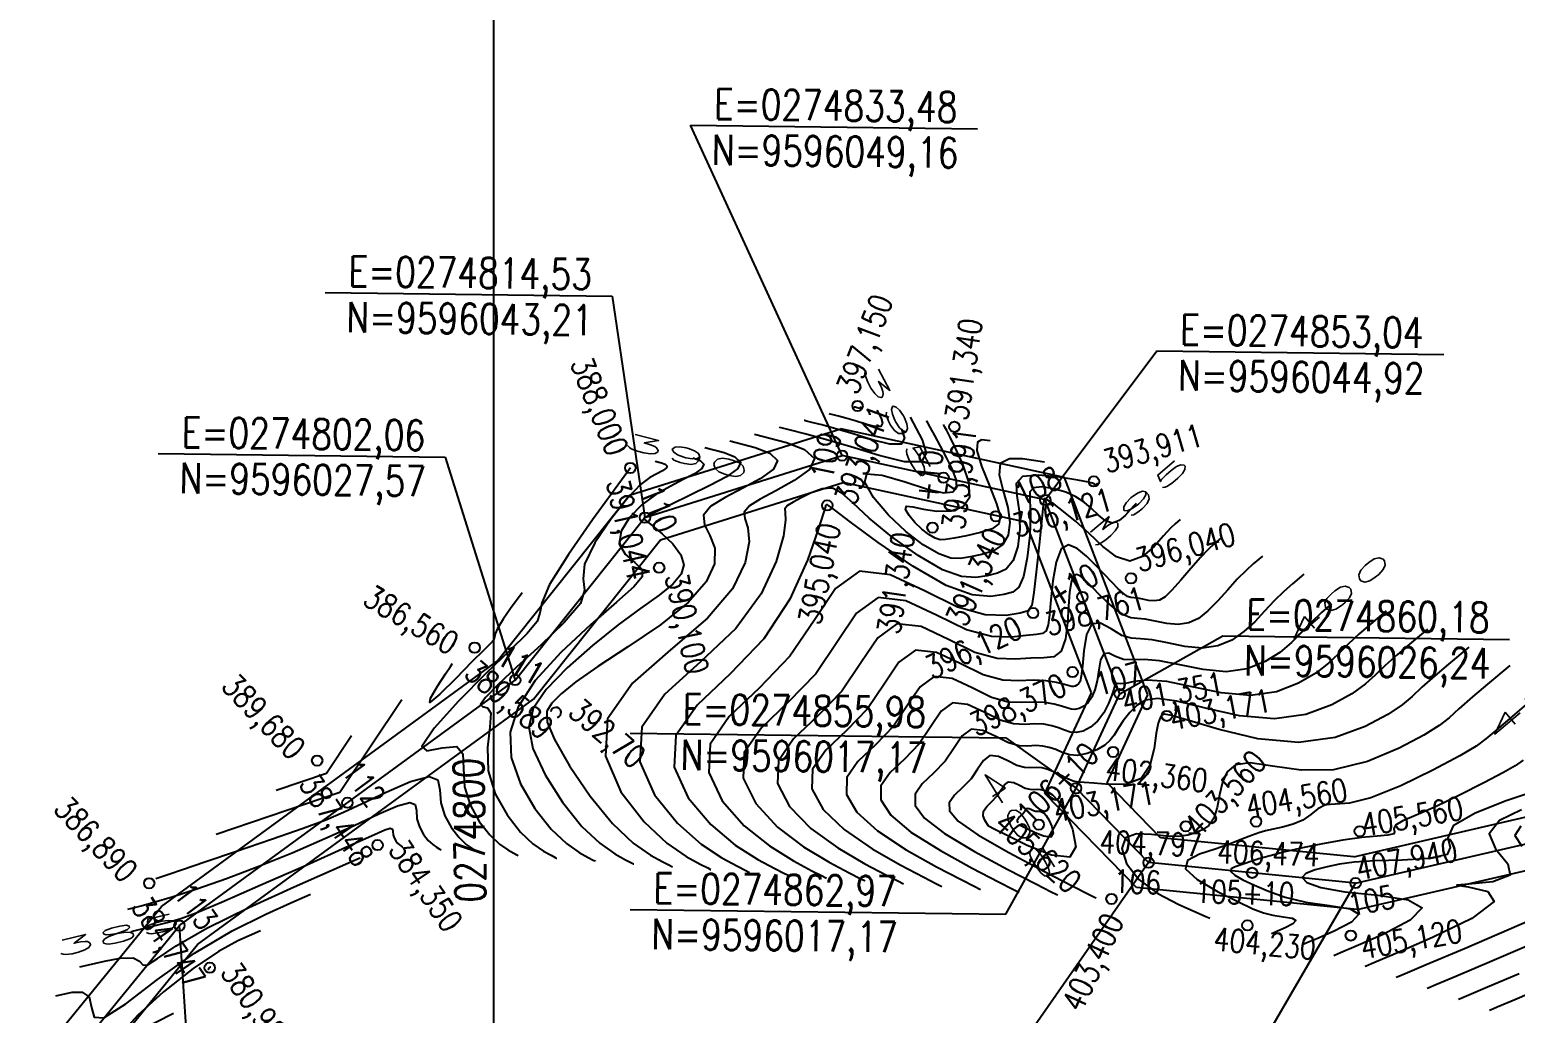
# Model space of a CAD drawing. Header units: millimetres. Extents: x 276147 to 291056, y 9594849 to 9609891.
# Drawn here: x 283040.5 to 283183.3, y 9607188.5 to 9607283.1 of the extents above; entities that cross this region are included whole.
import ezdxf
from ezdxf.enums import TextEntityAlignment as Align

# ---------------------------------------------------------------- set-up
doc = ezdxf.new("R2010")
doc.units = ezdxf.units.MM
doc.header["$LTSCALE"] = 10
doc.linetypes.add('CONTINUO', pattern=[0])
for name, color, linetype in [('Curvas mestras', 30, 'Continuous'), ('Curvas simples', 9, 'Continuous'), ('Curvas texto', 2, 'Continuous'), ('LINHA02', 8, 'Continuous'), ('TEXTO-PAPEL', 7, 'Continuous'), ('TEXTO02', 3, 'Continuous'), ('Top_malha_coord', 8, 'Continuous')]:
    doc.layers.add(name, color=color, linetype=linetype)
doc.styles.add('ROMANS', font='romans.shx', dxfattribs={"width": 0.8, "height": 4})
doc.styles.add('SIMPLEX', font='simplex', dxfattribs={"height": 0.2})

# ---------------------------------------------------------------- blocks, each defined once
blk = doc.blocks.new('Curvas')
at = {"layer": 'Curvas mestras', "linetype": 'CONTINUO'}
for points in [[(274839.216366, 9596051.729063, 395), (274839.480134, 9596050.847246, 395), (274839.187517, 9596050.274736, 395), (274838.07111, 9596050.278818, 395), (274836.393544, 9596050.698189, 395), (274834.549958, 9596051.264402, 395), (274832.883781, 9596051.753695, 395), (274831.531595, 9596052.121057, 395), (274830.578273, 9596052.366163, 395), (274830.067665, 9596052.495553, 395), (274829.879546, 9596052.543223, 395), (274829.852672, 9596052.550033, 395)], [(274819.136403, 9596048.970116, 390), (274819.834898, 9596048.699202, 390), (274820.211253, 9596048.348926, 390), (274820.004617, 9596047.9251, 390), (274819.288601, 9596047.42962, 390), (274818.220424, 9596046.863401, 390), (274816.948862, 9596046.216055, 390), (274815.588891, 9596045.431977, 390), (274814.247037, 9596044.444259, 390), (274813.054531, 9596043.227142, 390), (274812.241406, 9596041.919465, 390), (274812.062401, 9596040.701216, 390), (274812.63798, 9596039.708842, 390), (274813.551519, 9596038.904617, 390), (274814.252124, 9596038.207272, 390), (274814.271278, 9596037.503177, 390), (274813.469979, 9596036.549251, 390), (274811.791606, 9596035.070051, 390), (274809.293044, 9596032.894563, 390), (274806.485212, 9596030.269491, 390), (274803.992538, 9596027.54597, 390), (274802.329114, 9596024.994704, 390), (274801.5677, 9596022.564677, 390), (274801.67072, 9596020.124444, 390), (274802.553224, 9596017.609648, 390), (274803.940759, 9596015.224292, 390), (274805.511496, 9596013.239471, 390), (274806.98, 9596011.8565, 390), (274808.206406, 9596010.997586, 390), (274809.087242, 9596010.515159, 390), (274809.561229, 9596010.273525, 390), (274809.735856, 9596010.184502, 390), (274809.760803, 9596010.171785, 390)], [(274861.790802, 9596044.567734, 395), (274861.557998, 9596044.340072, 395), (274861.208887, 9596043.957938, 395), (274860.73004, 9596043.420451, 395), (274860.150396, 9596042.918316, 395), (274859.509491, 9596042.690131, 395), (274858.841593, 9596042.902182, 395), (274858.159911, 9596043.431498, 395), (274857.472387, 9596044.082794, 395), (274856.770913, 9596044.692044, 395), (274855.983167, 9596045.220258, 395), (274855.020777, 9596045.659704, 395), (274853.857797, 9596045.992272, 395), (274852.717987, 9596046.158323, 395), (274851.887534, 9596046.087842, 395), (274851.56047, 9596045.700564, 395), (274851.562201, 9596044.875239, 395), (274851.625978, 9596043.48037, 395), (274851.537632, 9596041.495126, 395), (274851.293317, 9596039.341339, 395), (274850.941769, 9596037.551506, 395), (274850.506128, 9596036.514813, 395), (274849.907141, 9596036.047197, 395), (274849.03996, 9596035.821285, 395), (274847.789509, 9596035.633661, 395), (274845.999795, 9596035.776744, 395), (274843.504597, 9596036.666913, 395), (274840.291305, 9596038.528953, 395), (274836.961756, 9596040.821291, 395), (274834.2714, 9596042.810762, 395), (274832.771957, 9596043.942754, 395), (274832.200232, 9596044.376875, 395), (274832.089303, 9596044.451287, 395), (274832.050829, 9596044.449252, 395), (274832.010797, 9596044.43444, 395), (274831.973779, 9596044.415621, 395), (274831.943854, 9596044.39981, 395), (274831.923146, 9596044.387005, 395), (274831.913287, 9596044.375452, 395), (274831.886817, 9596044.279039, 395), (274831.699904, 9596043.674237, 395), (274831.179625, 9596042.05316, 395), (274830.156461, 9596039.112491, 395), (274828.47451, 9596035.367185, 395), (274825.981278, 9596031.536767, 395), (274822.724283, 9596028.174477, 395), (274819.551107, 9596025.168417, 395), (274817.509348, 9596022.240409, 395), (274817.358311, 9596019.206556, 395), (274818.704128, 9596016.260107, 395), (274820.864637, 9596013.688596, 395), (274823.216985, 9596011.718802, 395), (274825.375547, 9596010.334488, 395), (274827.014005, 9596009.458663, 395), (274827.90745, 9596009.003194, 395), (274828.236614, 9596008.835389, 395), (274828.283638, 9596008.811417, 395)], [(274880.550043, 9596034.904764, 400), (274879.600622, 9596034.071202, 400), (274878.604787, 9596033.127156, 400), (274877.677679, 9596032.160937, 400), (274876.724512, 9596031.198575, 400), (274875.598018, 9596030.250524, 400), (274874.178338, 9596029.356296, 400), (274872.455261, 9596028.671627, 400), (274870.445988, 9596028.381308, 400), (274868.21019, 9596028.585793, 400), (274865.977425, 9596029.048182, 400), (274864.019724, 9596029.447238, 400), (274862.536981, 9596029.555086, 400), (274861.440547, 9596029.517298, 400), (274860.569638, 9596029.572806, 400), (274859.798735, 9596029.865489, 400), (274859.143383, 9596030.159, 400), (274858.654391, 9596030.121935, 400), (274858.35774, 9596029.526816, 400), (274858.180105, 9596028.561858, 400), (274858.023331, 9596027.519202, 400), (274857.806224, 9596026.638599, 400), (274857.51542, 9596025.950247, 400), (274857.154512, 9596025.431957, 400), (274856.734153, 9596025.064138, 400), (274856.293227, 9596024.837593, 400), (274855.877677, 9596024.745726, 400), (274855.50949, 9596024.776961, 400), (274855.114838, 9596024.899816, 400), (274854.595939, 9596025.077832, 400), (274853.878341, 9596025.270582, 400), (274852.980917, 9596025.42177, 400), (274851.945869, 9596025.471135, 400), (274850.794626, 9596025.413666, 400), (274849.465512, 9596025.465368, 400), (274847.876076, 9596025.897502, 400), (274846.003611, 9596026.82314, 400), (274844.064384, 9596027.722619, 400), (274842.334408, 9596027.918093, 400), (274840.988575, 9596026.940647, 400), (274839.797302, 9596025.157102, 400), (274838.429886, 9596023.143211, 400), (274836.702963, 9596021.353698, 400), (274835.022514, 9596019.759154, 400), (274833.941859, 9596018.209143, 400), (274833.906147, 9596016.581117, 400), (274834.927851, 9596014.8641, 400), (274836.911272, 9596013.075007, 400), (274839.65945, 9596011.266226, 400), (274842.570373, 9596009.63203, 400), (274844.940767, 9596008.402166, 400), (274846.253671, 9596007.732862, 400), (274846.737372, 9596007.486276, 400), (274846.806472, 9596007.45105, 400)], [(274899.322501, 9596025.25828, 405), (274897.748979, 9596023.934211, 405), (274896.357535, 9596022.741461, 405), (274895.410259, 9596021.916634, 405), (274894.463321, 9596021.220934, 405), (274892.896413, 9596020.296712, 405), (274890.31462, 9596018.922761, 405), (274887.224601, 9596017.423624, 405), (274884.358409, 9596016.26028, 405), (274882.283313, 9596015.75195, 405), (274880.907452, 9596015.650801, 405), (274879.974176, 9596015.567239, 405), (274879.246806, 9596015.207448, 405), (274878.568524, 9596014.660728, 405), (274877.802481, 9596014.112153, 405), (274876.860958, 9596013.707474, 405), (274875.852774, 9596013.435136, 405), (274874.935879, 9596013.244258, 405), (274874.21454, 9596013.083528, 405), (274873.578276, 9596012.899912, 405), (274872.862924, 9596012.639946, 405), (274871.932858, 9596012.267095, 405), (274870.766614, 9596011.812537, 405), (274869.371267, 9596011.324378, 405), (274867.851274, 9596010.824754, 405), (274866.70062, 9596010.231906, 405), (274866.510672, 9596009.438106, 405), (274867.648236, 9596008.391044, 405), (274869.581877, 9596007.26009, 405), (274871.555599, 9596006.270037, 405), (274872.989799, 9596005.592493, 405), (274874.010438, 9596005.186334, 405), (274874.919868, 9596004.957253, 405), (274875.914368, 9596004.81362, 405), (274876.76592, 9596004.674501, 405), (274877.140431, 9596004.461637, 405), (274876.826629, 9596004.127588, 405), (274876.104523, 9596003.748185, 405), (274875.376945, 9596003.430076, 405), (274874.957511, 9596003.252804, 405), (274874.802983, 9596003.187493, 405), (274874.780908, 9596003.178163, 405)], [(274900.021064, 9596002.289833, 410), (274895.968443, 9596000.539261, 410), (274892.513035, 9595999.073453, 410), (274890.580865, 9595998.256828, 410), (274889.869013, 9595997.955967, 410), (274889.76732, 9595997.912986, 410)], [(274850.422158, 9596013.83994, 405), (274850.362806, 9596014.002159, 405), (274850.374369, 9596014.177877, 405), (274850.493587, 9596014.348875, 405), (274850.678975, 9596014.524785, 405), (274850.869489, 9596014.722205, 405), (274851.020343, 9596014.944378, 405), (274851.151764, 9596015.141139, 405), (274851.300237, 9596015.248971, 405), (274851.491089, 9596015.227406, 405), (274851.705025, 9596015.128176, 405), (274851.911596, 9596015.026059, 405), (274852.086943, 9596014.978386, 405), (274852.233571, 9596014.972682, 405), (274852.360576, 9596014.979022, 405), (274852.478064, 9596014.97163, 405), (274852.600176, 9596014.941329, 405), (274852.742063, 9596014.883092, 405), (274852.916999, 9596014.779054, 405), (274853.130744, 9596014.560004, 405), (274853.387184, 9596014.143893, 405), (274853.657014, 9596013.50762, 405), (274853.778178, 9596012.863865, 405), (274853.555435, 9596012.484257, 405), (274852.879525, 9596012.553412, 405), (274851.985125, 9596012.907897, 405), (274851.192899, 9596013.29727, 405), (274850.746573, 9596013.524803, 405), (274850.582137, 9596013.60863, 405), (274850.558646, 9596013.620606, 405)], [(274765.118905, 9596003.409489, 385), (274766.912008, 9596003.850939, 385), (274768.585634, 9596004.27657, 385), (274769.893257, 9596004.650927, 385), (274771.382822, 9596005.201339, 385), (274773.800894, 9596006.220835, 385), (274777.585943, 9596007.87195, 385), (274781.94405, 9596009.795251, 385), (274785.773202, 9596011.500814, 385), (274788.229859, 9596012.606769, 385), (274789.504375, 9596013.163465, 385), (274790.045575, 9596013.329305, 385), (274790.248942, 9596013.249479, 385), (274790.296585, 9596013.016313, 385), (274790.317265, 9596012.708921, 385), (274790.411745, 9596012.39725, 385), (274790.568777, 9596012.114591, 385), (274790.74911, 9596011.885072, 385), (274790.918053, 9596011.725969, 385), (274791.059144, 9596011.627156, 385), (274791.160479, 9596011.571655, 385), (274791.215009, 9596011.543857, 385), (274791.235099, 9596011.533615, 385), (274791.237969, 9596011.532152, 385)]]:
    blk.add_polyline3d(points, dxfattribs=at)
at = {"layer": 'Curvas simples', "linetype": 'CONTINUO'}
for points in [[(274835.228207, 9596053.898029, 397), (274835.283002, 9596053.795051, 397), (274835.301405, 9596053.733529, 397), (274835.28099, 9596053.693586, 397), (274835.203101, 9596053.693871, 397), (274835.086061, 9596053.723129, 397), (274834.957439, 9596053.762633, 397), (274834.841194, 9596053.796769, 397), (274834.746855, 9596053.822399, 397), (274834.680345, 9596053.8395, 397), (274834.644721, 9596053.848527, 397), (274834.631596, 9596053.851853, 397), (274834.629721, 9596053.852328, 397)], [(274840.032337, 9596052.858614, 394), (274841.183048, 9596050.69607, 394), (274841.569498, 9596049.404104, 394), (274841.140781, 9596048.565311, 394), (274839.505115, 9596048.571291, 394), (274837.047285, 9596049.185719, 394), (274834.346217, 9596050.015286, 394), (274831.905074, 9596050.732157, 394), (274829.923965, 9596051.270385, 394), (274828.527237, 9596051.629494, 394), (274827.779137, 9596051.819066, 394), (274827.503521, 9596051.888908, 394), (274827.464148, 9596051.898885, 394)], [(274836.829583, 9596053.551558, 396), (274837.249684, 9596052.762057, 396), (274837.390769, 9596052.290387, 396), (274837.234253, 9596051.984161, 396), (274836.637105, 9596051.986344, 396), (274835.739802, 9596052.210659, 396), (274834.753698, 9596052.513517, 396), (274833.862487, 9596052.775232, 396), (274833.139225, 9596052.971728, 396), (274832.629309, 9596053.102831, 396), (274832.356193, 9596053.17204, 396), (274832.255571, 9596053.197538, 396), (274832.241197, 9596053.20118, 396)], [(274852.959382, 9596048.546623, 393), (274850.85649, 9596048.868203, 393), (274849.579906, 9596048.859296, 393), (274848.705363, 9596048.399643, 393), (274848.59138, 9596047.309451, 393), (274848.975884, 9596045.801482, 393), (274849.441655, 9596044.186634, 393), (274849.637614, 9596042.731544, 393), (274849.477243, 9596041.525796, 393), (274848.940165, 9596040.614708, 393), (274848.042646, 9596040.018703, 393), (274846.947525, 9596039.658602, 393), (274845.854281, 9596039.430328, 393), (274844.895998, 9596039.274924, 393), (274843.940166, 9596039.313918, 393), (274842.787877, 9596039.713955, 393), (274841.306341, 9596040.593918, 393), (274839.627227, 9596041.881633, 393), (274837.94832, 9596043.457159, 393), (274836.504361, 9596045.152306, 393), (274835.677912, 9596046.605877, 393), (274835.888487, 9596047.408423, 393), (274837.362298, 9596047.303335, 393), (274839.552328, 9596046.64536, 393), (274841.718259, 9596045.942084, 393), (274843.262302, 9596045.608118, 393), (274844.156798, 9596045.686181, 393), (274844.516619, 9596046.126017, 393), (274844.457612, 9596046.871068, 393), (274844.099513, 9596047.839574, 393), (274843.563033, 9596048.943468, 393), (274842.96441, 9596050.084268, 393), (274842.401999, 9596051.121815, 393), (274841.969685, 9596051.905533, 393), (274841.733261, 9596052.332406, 393), (274841.646158, 9596052.489676, 393), (274841.633714, 9596052.512143, 393)], [(274825.075623, 9596051.247738, 393), (274828.141508, 9596050.43729, 393), (274829.887744, 9596049.760004, 393), (274830.828631, 9596048.884314, 393), (274830.359402, 9596047.847278, 393), (274828.900872, 9596046.766268, 393), (274827.130248, 9596045.778739, 393), (274825.626952, 9596044.984975, 393), (274824.579255, 9596044.336592, 393), (274824.07764, 9596043.748043, 393), (274824.131653, 9596043.110802, 393), (274824.427089, 9596042.22445, 393), (274824.568807, 9596040.865592, 393), (274824.177774, 9596038.877968, 393), (274822.939391, 9596036.373846, 393), (274820.555171, 9596033.532628, 393), (274817.000466, 9596030.499363, 393), (274813.346001, 9596027.281694, 393), (274810.936344, 9596023.852915, 393), (274810.739177, 9596020.256732, 393), (274812.214639, 9596016.81851, 393), (274814.445983, 9596013.934032, 393), (274816.639999, 9596011.899833, 393), (274818.497616, 9596010.615471, 393), (274819.8433, 9596009.881261, 393), (274820.568962, 9596009.511326, 393), (274820.836311, 9596009.375035, 393), (274820.874504, 9596009.355564, 393)], [(274847.738068, 9596050.589019, 392), (274846.916867, 9596050.684907, 392), (274846.513534, 9596050.457586, 392), (274846.448719, 9596049.667428, 392), (274846.909632, 9596048.147046, 392), (274847.658075, 9596046.268747, 392), (274848.349493, 9596044.539766, 392), (274848.687605, 9596043.349754, 392), (274848.569206, 9596042.618024, 392), (274847.939363, 9596042.14631, 392), (274846.810906, 9596041.770648, 392), (274845.467717, 9596041.464304, 392), (274844.261441, 9596041.234849, 392), (274843.449242, 9596041.095556, 392), (274842.910351, 9596041.082504, 392), (274842.429518, 9596041.237476, 392), (274841.840473, 9596041.587341, 392), (274841.172873, 9596042.099324, 392), (274840.505356, 9596042.725738, 392), (274839.931252, 9596043.399712, 392), (274839.602664, 9596043.977638, 392), (274839.686387, 9596044.296722, 392), (274840.295054, 9596044.25902, 392), (274841.32465, 9596044.02597, 392), (274842.616999, 9596043.823861, 392), (274843.987618, 9596043.861743, 392), (274845.146816, 9596044.279732, 392), (274845.778595, 9596045.200705, 392), (274845.680098, 9596046.66137, 392), (274845.101015, 9596048.353738, 392), (274844.404178, 9596049.883648, 392), (274843.883276, 9596050.944623, 392), (274843.555443, 9596051.580922, 392), (274843.36867, 9596051.924489, 392), (274843.27467, 9596052.09421, 392), (274843.240039, 9596052.156739, 392), (274843.235091, 9596052.165671, 392)], [(274820.298574, 9596049.945443, 391), (274822.138105, 9596049.459174, 391), (274823.185847, 9596049.052803, 391), (274823.750379, 9596048.527388, 391), (274823.440426, 9596047.89165, 391), (274822.366401, 9596047.14843, 391), (274820.764137, 9596046.299102, 391), (274818.886769, 9596045.369055, 391), (274817.056641, 9596044.479748, 391), (274815.613397, 9596043.776655, 391), (274814.80196, 9596043.363131, 391), (274814.488368, 9596043.174059, 391), (274814.44394, 9596043.102202, 391), (274814.500634, 9596043.036632, 391), (274814.732984, 9596042.851655, 391), (274815.276163, 9596042.417888, 391), (274816.186764, 9596041.654563, 391), (274817.207044, 9596040.675393, 391), (274818.000678, 9596039.642712, 391), (274818.289511, 9596038.680432, 391), (274818.02806, 9596037.758793, 391), (274817.229011, 9596036.809618, 391), (274815.913139, 9596035.756634, 391), (274814.13357, 9596034.491196, 391), (274811.951516, 9596032.896568, 391), (274809.481819, 9596030.919381, 391), (274807.053828, 9596028.759749, 391), (274805.050523, 9596026.681156, 391), (274803.792975, 9596024.851692, 391), (274803.35463, 9596023.057873, 391), (274803.747027, 9596020.990821, 391), (274804.923925, 9596018.469393, 391), (274806.607956, 9596015.823391, 391), (274808.463973, 9596013.510351, 391), (274810.192389, 9596011.882607, 391), (274811.635858, 9596010.871672, 391), (274812.672594, 9596010.30386, 391), (274813.230474, 9596010.019459, 391), (274813.436008, 9596009.91468, 391), (274813.46537, 9596009.899711, 391)], [(274822.687098, 9596050.59659, 392), (274825.139807, 9596049.948232, 392), (274826.536795, 9596049.406404, 392), (274827.289505, 9596048.705851, 392), (274826.899382, 9596047.86921, 392), (274825.629375, 9596046.955322, 392), (274823.93281, 9596046.032079, 392), (274822.238672, 9596045.150677, 392), (274820.878581, 9596044.295526, 392), (274820.159817, 9596043.434338, 392), (274820.254071, 9596042.526683, 392), (274820.790682, 9596041.499556, 392), (274821.263398, 9596040.271808, 392), (274821.220455, 9596038.780245, 392), (274820.428034, 9596037.03348, 392), (274818.706801, 9596035.058082, 392), (274816.019318, 9596032.912751, 392), (274812.895726, 9596030.784724, 392), (274810.008062, 9596028.893369, 392), (274807.884391, 9596027.404038, 392), (274806.476884, 9596026.266021, 392), (274805.593745, 9596025.374594, 392), (274805.104313, 9596024.577792, 392), (274805.122494, 9596023.534708, 392), (274805.823334, 9596021.857198, 392), (274807.294625, 9596019.329139, 392), (274809.275153, 9596016.422489, 392), (274811.416451, 9596013.781231, 392), (274813.404779, 9596011.908713, 392), (274815.06531, 9596010.745759, 392), (274816.257947, 9596010.09256, 392), (274816.899718, 9596009.765393, 392), (274817.13616, 9596009.644857, 392), (274817.169937, 9596009.627638, 392)], [(274813.132896, 9596047.99188, 388), (274809.487977, 9596042.987741, 388), (274807.174403, 9596039.67145, 388), (274805.365301, 9596036.780836, 388), (274804.603339, 9596035.008448, 388), (274804.434708, 9596034.015656, 388), (274804.156479, 9596033.206034, 388), (274803.199779, 9596032.069802, 388), (274801.531961, 9596030.443754, 388), (274799.254435, 9596028.251326, 388), (274796.590452, 9596025.552975, 388), (274794.250621, 9596022.957224, 388), (274793.06739, 9596021.209616, 388), (274793.564108, 9596020.78469, 388), (274795.02773, 9596021.072986, 388), (274796.43611, 9596021.194043, 388), (274797.029074, 9596020.473873, 388), (274797.094333, 9596019.064379, 388), (274797.181567, 9596017.323941, 388), (274797.712108, 9596015.573786, 388), (274798.593901, 9596013.986549, 388), (274799.606542, 9596012.697711, 388), (274800.555221, 9596011.804288, 388), (274801.347501, 9596011.249414, 388), (274801.916537, 9596010.937758, 388), (274802.222741, 9596010.781658, 388), (274802.335553, 9596010.724148, 388), (274802.351669, 9596010.715932, 388)], [(274815.521525, 9596048.643148, 389), (274816.134702, 9596048.481058, 389), (274816.483949, 9596048.345601, 389), (274816.672126, 9596048.170463, 389), (274816.568809, 9596047.95855, 389), (274816.2108, 9596047.71081, 389), (274815.676712, 9596047.427701, 389), (274815.010956, 9596047.063055, 389), (274814.121141, 9596046.384206, 389), (274812.880678, 9596045.111863, 389), (274811.271286, 9596043.107479, 389), (274809.707924, 9596040.79548, 389), (274808.713859, 9596038.741036, 389), (274808.587961, 9596037.330514, 389), (274808.731512, 9596036.235063, 389), (274808.321395, 9596034.94703, 389), (274806.781487, 9596033.106703, 389), (274804.523633, 9596030.946143, 389), (274802.206671, 9596028.84535, 389), (274800.387275, 9596027.12938, 389), (274799.213462, 9596025.903503, 389), (274798.731084, 9596025.218039, 389), (274798.905569, 9596025.029958, 389), (274799.380644, 9596024.92282, 389), (274799.719613, 9596024.386831, 389), (274799.630844, 9596023.051251, 389), (274799.402965, 9596021.101557, 389), (274799.469667, 9596018.86228, 389), (274800.145562, 9596016.632632, 389), (274801.268942, 9596014.610535, 389), (274802.559019, 9596012.968591, 389), (274803.76761, 9596011.830394, 389), (274804.776953, 9596011.1235, 389), (274805.501889, 9596010.726458, 389), (274805.891985, 9596010.527592, 389), (274806.035705, 9596010.454325, 389), (274806.056236, 9596010.443858, 389)], [(274858.068871, 9596046.529827, 394), (274858.049019, 9596046.512882, 394), (274858.029992, 9596046.494276, 394), (274858.001461, 9596046.463045, 394), (274857.962326, 9596046.419119, 394), (274857.914954, 9596046.378081, 394), (274857.862576, 9596046.359432, 394), (274857.807991, 9596046.376762, 394), (274857.752279, 9596046.420021, 394), (274857.69609, 9596046.473249, 394), (274857.589356, 9596046.531347, 394), (274857.17914, 9596046.632653, 394), (274856.161789, 9596046.826369, 394), (274854.397457, 9596047.113405, 394), (274852.401535, 9596047.301511, 394), (274850.85322, 9596047.150145, 394), (274850.240895, 9596046.477275, 394), (274850.289664, 9596045.334893, 394), (274850.533816, 9596043.833502, 394), (274850.587623, 9596042.113335, 394), (274850.38528, 9596040.433567, 394), (274849.940967, 9596039.083107, 394), (274849.274387, 9596038.266758, 394), (274848.427333, 9596037.8529, 394), (274847.447121, 9596037.625806, 394), (274846.342753, 9596037.454293, 394), (274844.96998, 9596037.545331, 394), (274843.146237, 9596038.190434, 394), (274840.798266, 9596039.562253, 394), (274838.290035, 9596041.358002, 394), (274836.094821, 9596043.156033, 394), (274834.554485, 9596044.597146, 394), (274833.485238, 9596045.571938, 394), (274832.571879, 9596046.03345, 394), (274831.571544, 9596045.980557, 394), (274830.530724, 9596045.595448, 394), (274829.568247, 9596045.106142, 394), (274828.790213, 9596044.695047, 394), (274828.251802, 9596044.362131, 394), (274827.995464, 9596044.061747, 394), (274828.009235, 9596043.694921, 394), (274828.063497, 9596042.949344, 394), (274827.874216, 9596041.459376, 394), (274827.167117, 9596038.995229, 394), (274825.706951, 9596035.870516, 394), (274823.268224, 9596032.534697, 394), (274819.862374, 9596029.33692, 394), (274816.448554, 9596026.225056, 394), (274814.222846, 9596023.046662, 394), (274814.048744, 9596019.731644, 394), (274815.459383, 9596016.539309, 394), (274817.65531, 9596013.811314, 394), (274819.928492, 9596011.809317, 394), (274821.936582, 9596010.47498, 394), (274823.428652, 9596009.669962, 394), (274824.238206, 9596009.25726, 394), (274824.536463, 9596009.105212, 394), (274824.579071, 9596009.083491, 394)], [(274865.998553, 9596043.020331, 396), (274865.532585, 9596042.622586, 396), (274865.086003, 9596042.185868, 396), (274864.416313, 9596041.45283, 396), (274863.497753, 9596040.421784, 396), (274862.385838, 9596039.45855, 396), (274861.156407, 9596039.020829, 396), (274859.875196, 9596039.427601, 396), (274858.567543, 9596040.442974, 396), (274857.248684, 9596041.692338, 396), (274855.952469, 9596042.852741, 396), (274854.787194, 9596043.807862, 396), (274853.879766, 9596044.49304, 396), (274853.318137, 9596044.871138, 396), (274853.034439, 9596045.015136, 396), (274852.921848, 9596045.025539, 396), (274852.880046, 9596044.923853, 396), (274852.834739, 9596044.415584, 396), (274852.71814, 9596043.127237, 396), (274852.48764, 9596040.876917, 396), (274852.201354, 9596038.24911, 396), (274851.942571, 9596036.019905, 396), (274851.737868, 9596034.762868, 396), (274851.386949, 9596034.241495, 396), (274850.6328, 9596034.016764, 396), (274849.263872, 9596033.792393, 396), (274847.250464, 9596033.843067, 396), (274844.608338, 9596034.586211, 396), (274841.430829, 9596036.176609, 396), (274838.121564, 9596037.718477, 396), (274835.161744, 9596038.053391, 396), (274832.858023, 9596036.380254, 396), (274830.818869, 9596033.327281, 396), (274828.478204, 9596029.880017, 396), (274825.522153, 9596026.816828, 396), (274822.645655, 9596024.087378, 396), (274820.79585, 9596021.434156, 396), (274820.667878, 9596018.681468, 396), (274821.948872, 9596015.980906, 396), (274824.073964, 9596013.565878, 396), (274826.505478, 9596011.628287, 396), (274828.814512, 9596010.193996, 396), (274830.599357, 9596009.247363, 396), (274831.576694, 9596008.749127, 396), (274831.936766, 9596008.565567, 396), (274831.988205, 9596008.539344, 396)], [(274869.963394, 9596041.265583, 397), (274869.286568, 9596040.692655, 397), (274868.711608, 9596040.153398, 397), (274867.953138, 9596039.358573, 397), (274867.038132, 9596038.307519, 397), (274866.081227, 9596037.185159, 397), (274865.21898, 9596036.222811, 397), (274864.548719, 9596035.599297, 397), (274864.010863, 9596035.283468, 397), (274863.506603, 9596035.191681, 397), (274862.964592, 9596035.241253, 397), (274862.423315, 9596035.353347, 397), (274861.948721, 9596035.450088, 397), (274861.583525, 9596035.481699, 397), (274861.277523, 9596035.510798, 397), (274860.95728, 9596035.628104, 397), (274860.559232, 9596035.908495, 397), (274860.059303, 9596036.363497, 397), (274859.443288, 9596036.988797, 397), (274858.705615, 9596037.767306, 397), (274857.875241, 9596038.630833, 397), (274856.989754, 9596039.498413, 397), (274856.093761, 9596040.248612, 397), (274855.259931, 9596040.598123, 397), (274854.567949, 9596040.223172, 397), (274854.076155, 9596038.940041, 397), (274853.757494, 9596037.125245, 397), (274853.563567, 9596035.295355, 397), (274853.441568, 9596033.871966, 397), (274853.321076, 9596032.896761, 397), (274853.127264, 9596032.316445, 397), (274852.779831, 9596032.058038, 397), (274852.176586, 9596031.969821, 397), (274851.209863, 9596031.880391, 397), (274849.786909, 9596031.71203, 397), (274847.87461, 9596031.76178, 397), (274845.454765, 9596032.420367, 397), (274842.582763, 9596033.840118, 397), (274839.608362, 9596035.219747, 397), (274836.95491, 9596035.519566, 397), (274834.890661, 9596034.020352, 397), (274833.063477, 9596031.284736, 397), (274830.966124, 9596028.195815, 397), (274828.317356, 9596025.451045, 397), (274825.73987, 9596023.005322, 397), (274824.082352, 9596020.627902, 397), (274823.977446, 9596018.15638, 397), (274825.193617, 9596015.701704, 397), (274827.283291, 9596013.44316, 397), (274829.793971, 9596011.537771, 397), (274832.253477, 9596010.053505, 397), (274834.18471, 9596009.036064, 397), (274835.245939, 9596008.495061, 397), (274835.636918, 9596008.295744, 397), (274835.692772, 9596008.26727, 397)], [(274873.928235, 9596039.510834, 398), (274873.04106, 9596038.763358, 398), (274872.341279, 9596038.125999, 398), (274871.503688, 9596037.281434, 398), (274870.584647, 9596036.258659, 398), (274869.628989, 9596035.189631, 398), (274868.678659, 9596034.232048, 398), (274867.758592, 9596033.518297, 398), (274866.825662, 9596033.079521, 398), (274865.819732, 9596032.921557, 398), (274864.713124, 9596033.022766, 398), (274863.608019, 9596033.251625, 398), (274862.639055, 9596033.449138, 398), (274861.893447, 9596033.513676, 398), (274861.268693, 9596033.573088, 398), (274860.614863, 9596033.812587, 398), (274859.828238, 9596034.356499, 398), (274858.989951, 9596035.085585, 398), (274858.227342, 9596035.819716, 398), (274857.634831, 9596036.416665, 398), (274857.175144, 9596036.885813, 398), (274856.778082, 9596037.274442, 398), (274856.390887, 9596037.598634, 398), (274856.030555, 9596037.749672, 398), (274855.731522, 9596037.58764, 398), (274855.517949, 9596037.004332, 398), (274855.37291, 9596036.01838, 398), (274855.269202, 9596034.680127, 398), (274855.165789, 9596033.088845, 398), (274854.966297, 9596031.539513, 398), (274854.560518, 9596030.376041, 398), (274853.862133, 9596029.833408, 398), (274852.880386, 9596029.710874, 398), (274851.648411, 9596029.698765, 398), (274850.180063, 9596029.599181, 398), (274848.412067, 9596029.661302, 398), (274846.261869, 9596030.246079, 398), (274843.723046, 9596031.501125, 398), (274841.093702, 9596032.720705, 398), (274838.748076, 9596032.985742, 398), (274836.923299, 9596031.66045, 398), (274835.308085, 9596029.242191, 398), (274833.454045, 9596026.511614, 398), (274831.112558, 9596024.085263, 398), (274828.834084, 9596021.923266, 398), (274827.368854, 9596019.821649, 398), (274827.287013, 9596017.631293, 398), (274828.438362, 9596015.422503, 398), (274830.492618, 9596013.320442, 398), (274833.082464, 9596011.447256, 398), (274835.692443, 9596009.913013, 398), (274837.770062, 9596008.824765, 398), (274838.915183, 9596008.240995, 398), (274839.337069, 9596008.025922, 398), (274839.397339, 9596007.995197, 398)], [(274877.893076, 9596037.756086, 399), (274876.795551, 9596036.834061, 399), (274875.97095, 9596036.098601, 399), (274875.054237, 9596035.204295, 399), (274874.131163, 9596034.209798, 399), (274873.176751, 9596033.194103, 399), (274872.138338, 9596032.241286, 399), (274870.968465, 9596031.437296, 399), (274869.640462, 9596030.875574, 399), (274868.13286, 9596030.651433, 399), (274866.461657, 9596030.80428, 399), (274864.792722, 9596031.149903, 399), (274863.32939, 9596031.448188, 399), (274862.207939, 9596031.541305, 399), (274861.29642, 9596031.600584, 399), (274860.395825, 9596031.879644, 399), (274859.371759, 9596032.499535, 399), (274858.348277, 9596033.051034, 399), (274857.514044, 9596032.992354, 399), (274857.005209, 9596031.973339, 399), (274856.747855, 9596030.410375, 399), (274856.615546, 9596028.911482, 399), (274856.501568, 9596027.949182, 399), (274856.378094, 9596027.453995, 399), (274856.23702, 9596027.22094, 399), (274856.07455, 9596027.078777, 399), (274855.904131, 9596026.991217, 399), (274855.743519, 9596026.95571, 399), (274855.587339, 9596026.971029, 399), (274855.337684, 9596027.041236, 399), (274854.873514, 9596027.171719, 399), (274854.106359, 9596027.35271, 399), (274853.078035, 9596027.513833, 399), (274851.862927, 9596027.569557, 399), (274850.506837, 9596027.501862, 399), (274848.941226, 9596027.562765, 399), (274847.068973, 9596028.07179, 399), (274844.863328, 9596029.162132, 399), (274842.579043, 9596030.221662, 399), (274840.541242, 9596030.451918, 399), (274838.955937, 9596029.300549, 399), (274837.552693, 9596027.199647, 399), (274835.941965, 9596024.827413, 399), (274833.90776, 9596022.71948, 399), (274831.928299, 9596020.84121, 399), (274830.655357, 9596019.015396, 399), (274830.59658, 9596017.106205, 399), (274831.683106, 9596015.143301, 399), (274833.701945, 9596013.197725, 399), (274836.370957, 9596011.356741, 399), (274839.131408, 9596009.772522, 399), (274841.355415, 9596008.613465, 399), (274842.584427, 9596007.986928, 399), (274843.037221, 9596007.756099, 399), (274843.101906, 9596007.723123, 399)], [(274802.734389, 9596035.982972, 387), (274801.620652, 9596034.453916, 387), (274800.913719, 9596033.440596, 387), (274800.36093, 9596032.557345, 387), (274800.128105, 9596032.015778, 387), (274800.076578, 9596031.712423, 387), (274799.991563, 9596031.465038, 387), (274799.677038, 9596031.09462, 387), (274799.012024, 9596030.435116, 387), (274797.894307, 9596029.323715, 387), (274796.334716, 9596027.737928, 387), (274794.796265, 9596026.216564, 387), (274793.855012, 9596025.438758, 387), (274793.901581, 9596025.855224, 387), (274794.584849, 9596027.002996, 387), (274795.368258, 9596028.190691, 387), (274795.828921, 9596028.878346, 387), (274795.998639, 9596029.131692, 387), (274796.022885, 9596029.167885, 387)], [(274885.822759, 9596034.246589, 401), (274884.304534, 9596032.975467, 401), (274883.230293, 9596032.043804, 401), (274882.155337, 9596031.050017, 401), (274881.224195, 9596030.112077, 401), (274880.272274, 9596029.203047, 401), (274879.057697, 9596028.259761, 401), (274877.388211, 9596027.275296, 401), (274875.270061, 9596026.46768, 401), (274872.759116, 9596026.111184, 401), (274869.958723, 9596026.367306, 401), (274867.162129, 9596026.94646, 401), (274864.710058, 9596027.446288, 401), (274862.866022, 9596027.568866, 401), (274861.584673, 9596027.434011, 401), (274860.743451, 9596027.265968, 401), (274860.225712, 9596027.231444, 401), (274859.93849, 9596027.266966, 401), (274859.794738, 9596027.251517, 401), (274859.710271, 9596027.080294, 401), (274859.612354, 9596026.713342, 401), (274859.431117, 9596026.126922, 401), (274859.11088, 9596025.328015, 401), (274858.652745, 9596024.446498, 401), (274858.072004, 9596023.642973, 401), (274857.393756, 9596023.049498, 401), (274856.682323, 9596022.68397, 401), (274856.011834, 9596022.535742, 401), (274855.43164, 9596022.582893, 401), (274854.891992, 9596022.758395, 401), (274854.318365, 9596022.983944, 401), (274853.650323, 9596023.188453, 401), (274852.883798, 9596023.329707, 401), (274852.02881, 9596023.372712, 401), (274851.082415, 9596023.325469, 401), (274849.989798, 9596023.367972, 401), (274848.68318, 9596023.723213, 401), (274847.143894, 9596024.484147, 401), (274845.549725, 9596025.223577, 401), (274844.127574, 9596025.384269, 401), (274843.021213, 9596024.580746, 401), (274842.04191, 9596023.114557, 401), (274840.917807, 9596021.45901, 401), (274839.498165, 9596019.987915, 401), (274838.116728, 9596018.677098, 401), (274837.228361, 9596017.40289, 401), (274837.215714, 9596016.056029, 401), (274838.172595, 9596014.584898, 401), (274840.120599, 9596012.952289, 401), (274842.947943, 9596011.17571, 401), (274846.009338, 9596009.491538, 401), (274848.52612, 9596008.190867, 401), (274849.922915, 9596007.478796, 401), (274850.437524, 9596007.216454, 401), (274850.511039, 9596007.178976, 401)], [(274889.7876, 9596032.491841, 402), (274888.059026, 9596031.046171, 402), (274886.859965, 9596030.016406, 402), (274885.705886, 9596028.972878, 402), (274884.770711, 9596028.063216, 402), (274883.820036, 9596027.207518, 402), (274882.517376, 9596026.268999, 402), (274880.598084, 9596025.194296, 402), (274878.08486, 9596024.263733, 402), (274875.072245, 9596023.84106, 402), (274871.718063, 9596024.152584, 402), (274868.433293, 9596024.874851, 402), (274865.692197, 9596025.54697, 402), (274863.835479, 9596025.800798, 402), (274862.669587, 9596025.639197, 402), (274861.867409, 9596025.15778, 402), (274861.163242, 9596024.45819, 402), (274860.537028, 9596023.666187, 402), (274860.030119, 9596022.913559, 402), (274859.651219, 9596022.299601, 402), (274859.278443, 9596021.793631, 402), (274858.757261, 9596021.332469, 402), (274857.984548, 9596020.880334, 402), (274857.062818, 9596020.51103, 402), (274856.145991, 9596020.325758, 402), (274855.353791, 9596020.388825, 402), (274854.669147, 9596020.616975, 402), (274854.04079, 9596020.890056, 402), (274853.422305, 9596021.106324, 402), (274852.786679, 9596021.237645, 402), (274852.111752, 9596021.27429, 402), (274851.370204, 9596021.237272, 402), (274850.514084, 9596021.270575, 402), (274849.490284, 9596021.548925, 402), (274848.284177, 9596022.145154, 402), (274847.035066, 9596022.724534, 402), (274845.92074, 9596022.850444, 402), (274845.053851, 9596022.220844, 402), (274844.286518, 9596021.072012, 402), (274843.405727, 9596019.774809, 402), (274842.293367, 9596018.622133, 402), (274841.210943, 9596017.595043, 402), (274840.514863, 9596016.596637, 402), (274840.525281, 9596015.530941, 402), (274841.41734, 9596014.305697, 402), (274843.329926, 9596012.829571, 402), (274846.236436, 9596011.085195, 402), (274849.448304, 9596009.351047, 402), (274852.111473, 9596007.979567, 402), (274853.592159, 9596007.224729, 402), (274854.137675, 9596006.946631, 402), (274854.215606, 9596006.906903, 402)], [(274893.752441, 9596030.737093, 403), (274891.813517, 9596029.116874, 403), (274890.489636, 9596027.989007, 403), (274889.256436, 9596026.895739, 403), (274888.317227, 9596026.014356, 403), (274887.367798, 9596025.21199, 403), (274885.977055, 9596024.278237, 403), (274883.807957, 9596023.113295, 403), (274880.89966, 9596022.059786, 403), (274877.385373, 9596021.570936, 403), (274873.483249, 9596021.939897, 403), (274869.751217, 9596022.819529, 403), (274866.832153, 9596023.702618, 403), (274865.178932, 9596024.189471, 403), (274864.484432, 9596024.31047, 403), (274864.251531, 9596024.203519, 403), (274864.06987, 9596023.953813, 403), (274863.876148, 9596023.435712, 403), (274863.693825, 9596022.470868, 403), (274863.502242, 9596020.992374, 403), (274863.104252, 9596019.379087, 403), (274862.258589, 9596018.121305, 403), (274860.838177, 9596017.572008, 403), (274859.172704, 9596017.534907, 403), (274857.706049, 9596017.676393, 403), (274856.762374, 9596017.737863, 403), (274856.186973, 9596017.760736, 403), (274855.705421, 9596017.861434, 403), (274855.105652, 9596018.119398, 403), (274854.425014, 9596018.466134, 403), (274853.763216, 9596018.796169, 403), (274853.194287, 9596019.024195, 403), (274852.689561, 9596019.145582, 403), (274852.194693, 9596019.175867, 403), (274851.657993, 9596019.149075, 403), (274851.03837, 9596019.173179, 403), (274850.297388, 9596019.374636, 403), (274849.424459, 9596019.806161, 403), (274848.520407, 9596020.225492, 403), (274847.713905, 9596020.31662, 403), (274847.086489, 9596019.860942, 403), (274846.531126, 9596019.029467, 403), (274845.893648, 9596018.090607, 403), (274845.08857, 9596017.25635, 403), (274844.305158, 9596016.512987, 403), (274843.801365, 9596015.790383, 403), (274843.834848, 9596015.005854, 403), (274844.662085, 9596014.026495, 403), (274846.539253, 9596012.706853, 403), (274849.524929, 9596010.99468, 403), (274852.887269, 9596009.210555, 403), (274855.696825, 9596007.768268, 403), (274857.261403, 9596006.970663, 403), (274857.837827, 9596006.676809, 403), (274857.920173, 9596006.634829, 403)], [(274897.717282, 9596028.982344, 404), (274895.568009, 9596027.187577, 404), (274894.119308, 9596025.961609, 404), (274892.806985, 9596024.8186, 404), (274891.863743, 9596023.965495, 404), (274890.915559, 9596023.216462, 404), (274889.436734, 9596022.287475, 404), (274887.057225, 9596021.019362, 404), (274884.029625, 9596019.752376, 404), (274880.762186, 9596018.951622, 404), (274877.631057, 9596018.919668, 404), (274874.883972, 9596019.308916, 404), (274872.736562, 9596019.60923, 404), (274871.331452, 9596019.416947, 404), (274870.519233, 9596018.754296, 404), (274870.077488, 9596017.749976, 404), (274869.802228, 9596016.544552, 404), (274869.563175, 9596015.326031, 404), (274869.248479, 9596014.294283, 404), (274868.773981, 9596013.596288, 404), (274868.166284, 9596013.167468, 404), (274867.479686, 9596012.890355, 404), (274866.739222, 9596012.676398, 404), (274865.852885, 9596012.552712, 404), (274864.699409, 9596012.575324, 404), (274863.243243, 9596012.738002, 404), (274861.791706, 9596012.785463, 404), (274860.737835, 9596012.400162, 404), (274860.405522, 9596011.372521, 404), (274860.842083, 9596009.924836, 404), (274862.025691, 9596008.387371, 404), (274863.849021, 9596007.04257, 404), (274865.862753, 9596005.981597, 404), (274867.532073, 9596005.247794, 404), (274868.460148, 9596004.856697, 404), (274868.80207, 9596004.712608, 404), (274868.850916, 9596004.692024, 404)], [(274791.168077, 9596025.688077, 388), (274785.20157, 9596016.78157, 388), (274773.29028, 9596012.734215, 388)], [(274898.984074, 9596019.881872, 406), (274898.229474, 9596019.338195, 406), (274897.093162, 9596018.686615, 406), (274895.197053, 9596017.683414, 406), (274892.855212, 9596016.496703, 406), (274890.554744, 9596015.39755, 406), (274888.706455, 9596014.594023, 406), (274887.415962, 9596014.042193, 406), (274886.712584, 9596013.63513, 406), (274886.556156, 9596013.287402, 406), (274886.628587, 9596012.999564, 406), (274886.542301, 9596012.793669, 406), (274885.984393, 9596012.675038, 406), (274884.940644, 9596012.582074, 406), (274883.471501, 9596012.436448, 406), (274881.66157, 9596012.180122, 406), (274879.692077, 9596011.836221, 406), (274877.768403, 9596011.448159, 406), (274876.067702, 9596011.056464, 406), (274874.654225, 9596010.690112, 406), (274873.563996, 9596010.375193, 406), (274872.80311, 9596010.1294, 406), (274872.257938, 9596009.936845, 406), (274871.784926, 9596009.77324, 406), (274871.296136, 9596009.612573, 406), (274870.926115, 9596009.421929, 406), (274870.865033, 9596009.166664, 406), (274871.255298, 9596008.819113, 406), (274872.048284, 9596008.37953, 406), (274873.147605, 9596007.855147, 406), (274874.485688, 9596007.266869, 406), (274876.1102, 9596006.690302, 406), (274878.097618, 9596006.214725, 406), (274880.383678, 9596005.884555, 406), (274882.341142, 9596005.564761, 406), (274883.20203, 9596005.075451, 406), (274882.480692, 9596004.307573, 406), (274880.820787, 9596003.435439, 406), (274879.148302, 9596002.7042, 406), (274878.184149, 9596002.296705, 406), (274877.828935, 9596002.146575, 406), (274877.77819, 9596002.125128, 406)], [(274900.060223, 9596016.862128, 407), (274897.362352, 9596015.963082, 407), (274894.373549, 9596014.794715, 407), (274892.24798, 9596013.553602, 407), (274891.73605, 9596012.415587, 407), (274891.973102, 9596011.473573, 407), (274891.690711, 9596010.799735, 407), (274889.978896, 9596010.43186, 407), (274887.361429, 9596010.270217, 407), (274884.720524, 9596010.18069, 407), (274882.740499, 9596010.052237, 407), (274881.314092, 9596009.866119, 407), (274880.136148, 9596009.626668, 407), (274879.001603, 9596009.336235, 407), (274878.105765, 9596008.989224, 407), (274877.744035, 9596008.578058, 407), (274878.176079, 9596008.107469, 407), (274879.51863, 9596007.631429, 407), (274881.852683, 9596007.216223, 407), (274885.024043, 9596006.879645, 407), (274887.937745, 9596006.445541, 407), (274889.263629, 9596005.689266, 407), (274888.134756, 9596004.487558, 407), (274885.537051, 9596003.122692, 407), (274882.919659, 9596001.978325, 407), (274881.410787, 9596001.340606, 407), (274880.854887, 9596001.105656, 407), (274880.775472, 9596001.072092, 407)], [(274786.313269, 9596022.208269, 389), (274783.898254, 9596018.603254, 389), (274779.077018, 9596016.965039, 389)], [(274898.835928, 9596015.090736, 408), (274896.721785, 9596014.070455, 408), (274895.711808, 9596012.804202, 408), (274896.335401, 9596011.34593, 408), (274897.506926, 9596009.923224, 408), (274897.736987, 9596008.807074, 408), (274896.081195, 9596008.188233, 408), (274893.775185, 9596007.936496, 408), (274892.5996, 9596007.841422, 408), (274893.687947, 9596007.688051, 408), (274895.585194, 9596007.243358, 408), (274896.189175, 9596006.269799, 408), (274894.044803, 9596004.657682, 408), (274890.285313, 9596002.808713, 408), (274886.691016, 9596001.25245, 408), (274884.637425, 9596000.384507, 408), (274883.880839, 9596000.064738, 408), (274883.772755, 9596000.019057, 408)], [(274898.777012, 9596013.521295, 409), (274898.186867, 9596012.645793, 409), (274898.849424, 9596011.603451, 409)], [(274901.277445, 9596005.163991, 409), (274897.635745, 9596003.578067, 409), (274893.336269, 9596001.743677, 409), (274889.676838, 9596000.194571, 409), (274887.631312, 9595999.330036, 409), (274886.877697, 9595999.011524, 409), (274886.770037, 9595998.966022, 409)], [(274767.503541, 9596008.503391, 387), (274768.756115, 9596008.928798, 387), (274770.071699, 9596009.374378, 387), (274772.206553, 9596010.095862, 387), (274775.240194, 9596011.121608, 387), (274778.624918, 9596012.277146, 387), (274781.656217, 9596013.337305, 387), (274783.843339, 9596014.151869, 387), (274785.550555, 9596014.870462, 387), (274787.355893, 9596015.71767, 387), (274789.639042, 9596016.808373, 387), (274791.986344, 9596017.818646, 387), (274793.785805, 9596018.31486, 387), (274794.614919, 9596017.989414, 387), (274794.809153, 9596017.038816, 387), (274794.893466, 9596015.785601, 387), (274795.278654, 9596014.514941, 387), (274795.918859, 9596013.362563, 387), (274796.654065, 9596012.426832, 387), (274797.342832, 9596011.778182, 387), (274797.918049, 9596011.375328, 387), (274798.331184, 9596011.149057, 387), (274798.553497, 9596011.035724, 387), (274798.635402, 9596010.99397, 387), (274798.647102, 9596010.988005, 387)], [(274898.600618, 9595999.334845, 411), (274895.349231, 9595997.952335, 411), (274893.530418, 9595997.18362, 411), (274892.860329, 9595996.90041, 411), (274892.764602, 9595996.859951, 411)], [(274901.232792, 9595998.130428, 412), (274898.185427, 9595996.831217, 412), (274896.479972, 9595996.110413, 412), (274895.851646, 9595995.844853, 412), (274895.761885, 9595995.806916, 412)], [(274764.808345, 9596005.559017, 386), (274766.095161, 9596005.875745, 386), (274767.298896, 9596006.20478, 386), (274769.062424, 9596006.734065, 386), (274771.436272, 9596007.504398, 386), (274774.279453, 9596008.494918, 386), (274777.403099, 9596009.669345, 386), (274780.618209, 9596010.979398, 386), (274783.735249, 9596012.328793, 386), (274786.564547, 9596013.609242, 386), (274788.934451, 9596014.707571, 386), (274790.74536, 9596015.491056, 386), (274791.91569, 9596015.822083, 386), (274792.431931, 9596015.619447, 386), (274792.552869, 9596015.027565, 386), (274792.605366, 9596014.247261, 386), (274792.845199, 9596013.456095, 386), (274793.243818, 9596012.738577, 386), (274793.701587, 9596012.155952, 386), (274794.130442, 9596011.752075, 386), (274794.488596, 9596011.501242, 386), (274794.745832, 9596011.360356, 386), (274794.884253, 9596011.289791, 386), (274794.93525, 9596011.263793, 386), (274794.942535, 9596011.260079, 386)], [(274760.182155, 9595999.988269, 384), (274762.54773, 9596000.546664, 384), (274764.072013, 9596000.817993, 384), (274765.312293, 9596000.853556, 384), (274765.934373, 9596000.549078, 384), (274766.233856, 9596000.193093, 384), (274766.663793, 9596000.172334, 384), (274767.644842, 9596000.788979, 384), (274769.468082, 9596002.006984, 384), (274772.392197, 9596003.70575, 384), (274776.453521, 9596005.719596, 384), (274780.798983, 9596007.702528, 384), (274784.353159, 9596009.263473, 384), (274786.323572, 9596010.121705, 384), (274787.049514, 9596010.437895, 384), (274787.15322, 9596010.483065, 384)], [(274757.86906, 9595997.202895, 383), (274759.436374, 9595997.549526, 383), (274760.40118, 9595997.555043, 383), (274761.091793, 9595997.103531, 383), (274761.311636, 9595996.092661, 383), (274761.55703, 9595995.150041, 383), (274762.497518, 9595995.085766, 383), (274764.618716, 9595996.452481, 383), (274767.670519, 9595998.773036, 383), (274771.21889, 9596001.312831, 383), (274774.829292, 9596003.458117, 383), (274778.065187, 9596005.078551, 383), (274780.48953, 9596006.164641, 383), (274781.807489, 9596006.73869, 383), (274782.293052, 9596006.950182, 383), (274782.362418, 9596006.980395, 383)], [(274777.571617, 9596003.477724, 382), (274775.369733, 9596002.488815, 382), (274773.511805, 9596001.470569, 382), (274771.080832, 9595999.84443, 382), (274768.244843, 9595997.59745, 382), (274765.729105, 9595995.331462, 382), (274764.398197, 9595993.801992, 382), (274764.810157, 9595993.531149, 382), (274766.296855, 9595994.107368, 382), (274767.883619, 9595994.885669, 382), (274768.806813, 9595995.353174, 382), (274769.146937, 9595995.525412, 382), (274769.195526, 9595995.550018, 382)], [(274772.780816, 9595999.975053, 381), (274772.737642, 9595999.955663, 381), (274772.701212, 9595999.935697, 381), (274772.653546, 9595999.903812, 381), (274772.597938, 9595999.859754, 381), (274772.54861, 9595999.815323, 381), (274772.522514, 9595999.785333, 381), (274772.530591, 9595999.780023, 381), (274772.559742, 9595999.791321, 381), (274772.590855, 9595999.806582, 381), (274772.608957, 9595999.815749, 381), (274772.615626, 9595999.819126, 381), (274772.616579, 9595999.819608, 381)]]:
    blk.add_polyline3d(points, dxfattribs=at)
blk.add_polyline3d([(274847.569365, 9596013.528034, 404), (274847.212737, 9596014.101135, 404), (274847.057654, 9596014.524996, 404), (274847.087867, 9596014.98413, 404), (274847.399372, 9596015.430931, 404), (274847.883772, 9596015.890568, 404), (274848.381569, 9596016.406406, 404), (274848.775735, 9596016.986923, 404), (274849.119127, 9596017.501041, 404), (274849.507071, 9596017.782796, 404), (274850.005748, 9596017.726449, 404), (274850.564742, 9596017.467168, 404), (274851.104492, 9596017.200347, 404), (274851.562657, 9596017.075782, 404), (274851.945782, 9596017.060879, 404), (274852.277635, 9596017.077445, 404), (274852.584619, 9596017.05813, 404), (274852.903686, 9596016.978957, 404), (274853.274424, 9596016.826789, 404), (274853.731513, 9596016.554948, 404), (274854.290009, 9596015.982592, 404), (274854.960061, 9596014.895334, 404), (274855.6651, 9596013.232813, 404), (274855.981692, 9596011.550744, 404), (274855.399685, 9596010.558865, 404), (274853.633597, 9596010.73956, 404), (274851.296618, 9596011.665797, 404), (274849.226606, 9596012.68319, 404), (274848.0604, 9596013.27771, 404), (274847.630745, 9596013.496743, 404), (274847.569365, 9596013.528034, 404)], close=True, dxfattribs=at)
at = {"layer": 'Curvas texto', "style": 'SIMPLEX', "width": 3.299405}
for s, rotation, p, p2 in [('395', 298.01785741, (274835.172499, 9596057.732151, 395), (274841.150626, 9596046.497378, 395)), ('390', 345.19290579, (274812.179722, 9596050.03331, 390), (274824.483382, 9596046.780913, 390)), ('395', 40.48365678, (274857.559433, 9596039.969816, 395), (274867.238927, 9596048.232111, 395)), ('400', 39.97778196, (274876.809816, 9596030.790075, 400), (274886.561881, 9596038.966587, 400)), ('405', 39.8480267, (274896.097598, 9596021.589925, 405), (274905.868155, 9596029.744331, 405)), ('405', 301.89313378, (274846.491747, 9596018.736548, 405), (274853.215505, 9596007.931493, 405)), ('385', 13.6230473, (274757.799607, 9596000.863937, 385), (274770.167847, 9596003.861396, 385))]:
    blk.add_text(s, height=1.5, rotation=rotation, dxfattribs=at).set_placement(p, p2, align=Align.FIT)

msp = doc.modelspace()

# ---------------------------------------------------------------- linework, layer by layer
at = {"layer": 'LINHA02'}
for p, q in [((283104.01, 9607273.87), (283131.61, 9607273.52)), ((283118.58, 9607242.09), (283104.01, 9607273.87)), ((283068.86, 9607257.77), (283096.46, 9607257.43)), ((283138.12, 9607237.84), (283148.84, 9607252.17)), ((283148.84, 9607252.17), (283176.44, 9607251.82)), ((283052.82, 9607242.29), (283080.42, 9607241.94)), ((283080.42, 9607241.94), (283087.15, 9607220.5)), ((283145.28, 9607219.17), (283155.19, 9607224.76)), ((283155.19, 9607224.76), (283182.78, 9607224.42)), ((283098.19, 9607215.39), (283134.33, 9607214.94)), ((283134.33, 9607197.99), (283141.08, 9607210.09)), ((283148.06, 9607202.94), (283134.7, 9607183.82)), ((283157.53, 9607183.04), (283167.97, 9607200.98)), ((283098.19, 9607198.44), (283134.33, 9607197.99)), ((283056.15, 9607177.68), (283054.86, 9607196.89))]:
    msp.add_line(p, q, dxfattribs=at)
at = {"layer": 'TEXTO-PAPEL', "color": 7, "linetype": 'Continuous'}
for p, q in [((283096.46, 9607257.43), (283099.63, 9607236.13)), ((283099.63, 9607236.13), (283118.58, 9607242.09)), ((283138.12, 9607237.84), (283118.58, 9607242.09)), ((283145.28, 9607219.17), (283138.12, 9607237.84)), ((283087.15, 9607220.5), (283099.63, 9607236.13)), ((283054.86, 9607196.89), (283087.15, 9607220.5)), ((283141.08, 9607210.09), (283145.28, 9607219.17)), ((283134.33, 9607214.94), (283141.08, 9607210.09)), ((283148.06, 9607202.94), (283141.08, 9607210.09)), ((283167.97, 9607200.98), (283187.45, 9607205.48)), ((283167.97, 9607200.98), (283148.06, 9607202.94)), ((283042.21, 9607181.4), (283054.86, 9607196.89))]:
    msp.add_line(p, q, dxfattribs=at)
for centre in [(283120.07, 9607246.87), (283129.38, 9607244.86), (283118.58, 9607242.09), (283098.22, 9607240.91), (283128.35, 9607239.97), (283142.8, 9607239.61), (283117.16, 9607237.31), (283138.13, 9607237.82), (283099.63, 9607236.13), (283133.38, 9607236.26), (283127.28, 9607235.17), (283100.99, 9607231.31), (283146.37, 9607230.29), (283141.7, 9607228.5), (283136.95, 9607226.95), (283083.25, 9607223.62), (283140.75, 9607221.27), (283087.15, 9607220.5), (283145.28, 9607219.17), (283149.82, 9607217.06), (283068.1, 9607212.76), (283144.65, 9607213.59), (283141.08, 9607210.09), (283071.01, 9607208.7), (283158.4, 9607206.89), (283137.5, 9607206.6), (283151.64, 9607206.44), (283168.37, 9607205.96), (283073.92, 9607204.63), (283148.06, 9607202.94), (283158.02, 9607201.96), (283167.97, 9607200.98), (283051.95, 9607200.96), (283144.49, 9607199.45), (283144.49, 9607199.45), (283054.86, 9607196.89), (283157.56, 9607196.91), (283167.51, 9607195.93), (283057.77, 9607192.83)]:
    msp.add_circle(centre, 0.5, dxfattribs=at)
msp.add_arc((283091.06, 9607217.38), 0.5, 288.3694, 171.7572, dxfattribs=at)
at = {"layer": 'Top_malha_coord'}
msp.add_line((283085.09, 9606072.33), (283085.09, 9608906.81), dxfattribs=at)
at = {"layer": 'Top_malha_coord', "color": 6}
for p, q in [((283098.15, 9607238.29), (283118.46, 9607244.67)), ((283139.98, 9607240), (283118.46, 9607244.67)), ((283101.11, 9607233.98), (283118.7, 9607239.5)), ((283136.27, 9607235.69), (283118.7, 9607239.5)), ((283147.99, 9607219.07), (283139.98, 9607240)), ((283085.41, 9607222.32), (283098.15, 9607238.29)), ((283142.57, 9607219.26), (283136.27, 9607235.69)), ((283088.9, 9607218.68), (283101.11, 9607233.98)), ((283053.13, 9607198.72), (283085.41, 9607222.32)), ((283056.6, 9607195.06), (283088.9, 9607218.68)), ((283138.08, 9607209.58), (283142.57, 9607219.26)), ((283144.07, 9607210.61), (283147.99, 9607219.07)), ((283149.22, 9607205.34), (283144.07, 9607210.61)), ((283146.91, 9607200.54), (283138.08, 9607209.58)), ((283167.8, 9607203.51), (283187.14, 9607207.98)), ((283167.8, 9607203.51), (283149.22, 9607205.34)), ((283168.13, 9607198.45), (283187.78, 9607202.99)), ((283168.13, 9607198.45), (283146.91, 9607200.54)), ((283040.46, 9607183.21), (283053.13, 9607198.72)), ((283043.97, 9607179.6), (283056.6, 9607195.06))]:
    msp.add_line(p, q, dxfattribs=at)

# ---------------------------------------------------------------- block references
msp.add_blockref('Curvas', (8285.09, 11192.92), dxfattribs=at)

# ---------------------------------------------------------------- texts
at = {"style": 'ROMANS', "width": 0.8}
for s, height, rotation, p in [('E=0274833,48', 2.9046, 359.2617, (283106.3, 9607277.37)), ('N=9596049,16', 2.9046, 359.2617, (283106.09, 9607272.97)), ('E=0274814,53', 2.9046, 359.2617, (283071.15, 9607261.28)), ('N=9596043,21', 2.9046, 359.2617, (283070.94, 9607256.87)), ('E=0274853,04', 2.9046, 359.2617, (283151.13, 9607255.67)), ('N=9596044,92', 2.9046, 359.2617, (283150.92, 9607251.27)), ('E=0274802,06', 2.9046, 359.2617, (283055.11, 9607245.79)), ('N=9596027,57', 2.9046, 359.2617, (283054.9, 9607241.39)), ('E=0274860,18', 2.9046, 359.2617, (283157.48, 9607228.27)), ('N=9596026,24', 2.9046, 359.2617, (283157.27, 9607223.86)), ('E=0274855,98', 2.9046, 359.2617, (283103.29, 9607219.17)), ('N=9596017,17', 2.9046, 359.2617, (283103.08, 9607214.77)), ('0274800', 2.905, 90.836, (283081.4, 9607199.07)), ('E=0274862,97', 2.9046, 359.2617, (283100.48, 9607201.95)), ('N=9596017,17', 2.9046, 359.2617, (283100.27, 9607197.54))]:
    msp.add_text(s, height=height, rotation=rotation, dxfattribs=at).set_placement(p, align=Align.TOP_LEFT)
at = {"layer": 'TEXTO02', "style": 'ROMANS', "width": 0.8}
for s, rotation, p in [('397,150', 69.3435, (283117.99, 9607248.62)), ('391,340', 81.5948, (283128.47, 9607245.7)), ('388,000', 291.5858, (283094.47, 9607251.82)), ('393,041', 69.3435, (283117.77, 9607237.96)), ('393,911', 15.8715, (283143.42, 9607242.51)), ('109', 78.6006, (283115.48, 9607240.1)), ('393,991', 83.0352, (283128.16, 9607235.15)), ('+10', 83.8532, (283125.57, 9607237.79)), ('108', 25.8057, (283134.88, 9607239.19)), ('391,044', 282.3762, (283098.06, 9607240.04)), ('110', 291.6333, (283101.15, 9607239.49)), ('396,121', 15.8715, (283134.72, 9607236.34)), ('395,040', 78.5531, (283114.35, 9607226.13)), ('391,340', 81.5948, (283121.95, 9607225.13)), ('391,340', 66.194, (283128.47, 9607226.38)), ('396,040', 15.8715, (283146.54, 9607233.01)), ('+10', 30.5894, (283138.07, 9607229.31)), ('390,100', 282.3762, (283103.69, 9607230.98)), ('386,560', 329.2729, (283073.48, 9607229.76)), ('398,761', 15.8715, (283137.84, 9607226.84)), ('396,120', 25.0812, (283126.3, 9607222.54)), ('111', 329.3204, (283086.3, 9607224.09)), ('389,589', 320.0633, (283083.52, 9607222.63)), ('107', 15.8715, (283142.67, 9607221.07)), ('389,680', 313.4482, (283060.38, 9607221.33)), ('398,370', 25.0812, (283130.55, 9607217.05)), ('401,351', 10.7697, (283145.33, 9607219.46)), ('392,70', 320.0633, (283093.52, 9607218.9)), ('403,171', 10.7697, (283149.92, 9607217.83)), ('106+10', 44.9327, (283135.15, 9607207.97)), ('402,360', 352.7572, (283144.1, 9607213.12)), ('403,560', 47.4567, (283151.27, 9607206.72)), ('112', 306.3268, (283072.13, 9607213.03)), ('387,448', 304.2385, (283068.09, 9607211.74)), ('403,171', 10.7697, (283138.74, 9607208.97)), ('404,560', 9.9389, (283157.25, 9607209.38)), ('386,890', 313.4482, (283044.24, 9607209.53)), ('405,560', 9.9389, (283168.39, 9607207.63)), ('405,620', 318.0365, (283134.48, 9607208.05)), ('404,797', 358.0536, (283143.38, 9607206.06)), ('384,350', 304.2385, (283076.69, 9607205.42)), ('406,474', 358.0536, (283154.7, 9607205.11)), ('407,940', 11.3593, (283167.83, 9607203.39)), ('106', 358.0536, (283144.76, 9607202.27)), ('113', 306.3268, (283055.98, 9607201.22)), ('105+10', 358.0536, (283152.59, 9607201.32)), ('105', 11.3593, (283167.05, 9607199.93)), ('384,747', 304.2385, (283051.95, 9607199.93)), ('403,400', 65.2273, (283139.61, 9607189.37)), ('405,120', 9.9389, (283168.29, 9607195.83)), ('404,230', 354.6128, (283154.45, 9607196.72)), ('380,980', 304.2385, (283060.55, 9607193.62))]:
    msp.add_text(s, height=2.207, rotation=rotation, dxfattribs=at).set_placement(p, align=Align.TOP_LEFT)

doc.saveas('drawing.dxf')
